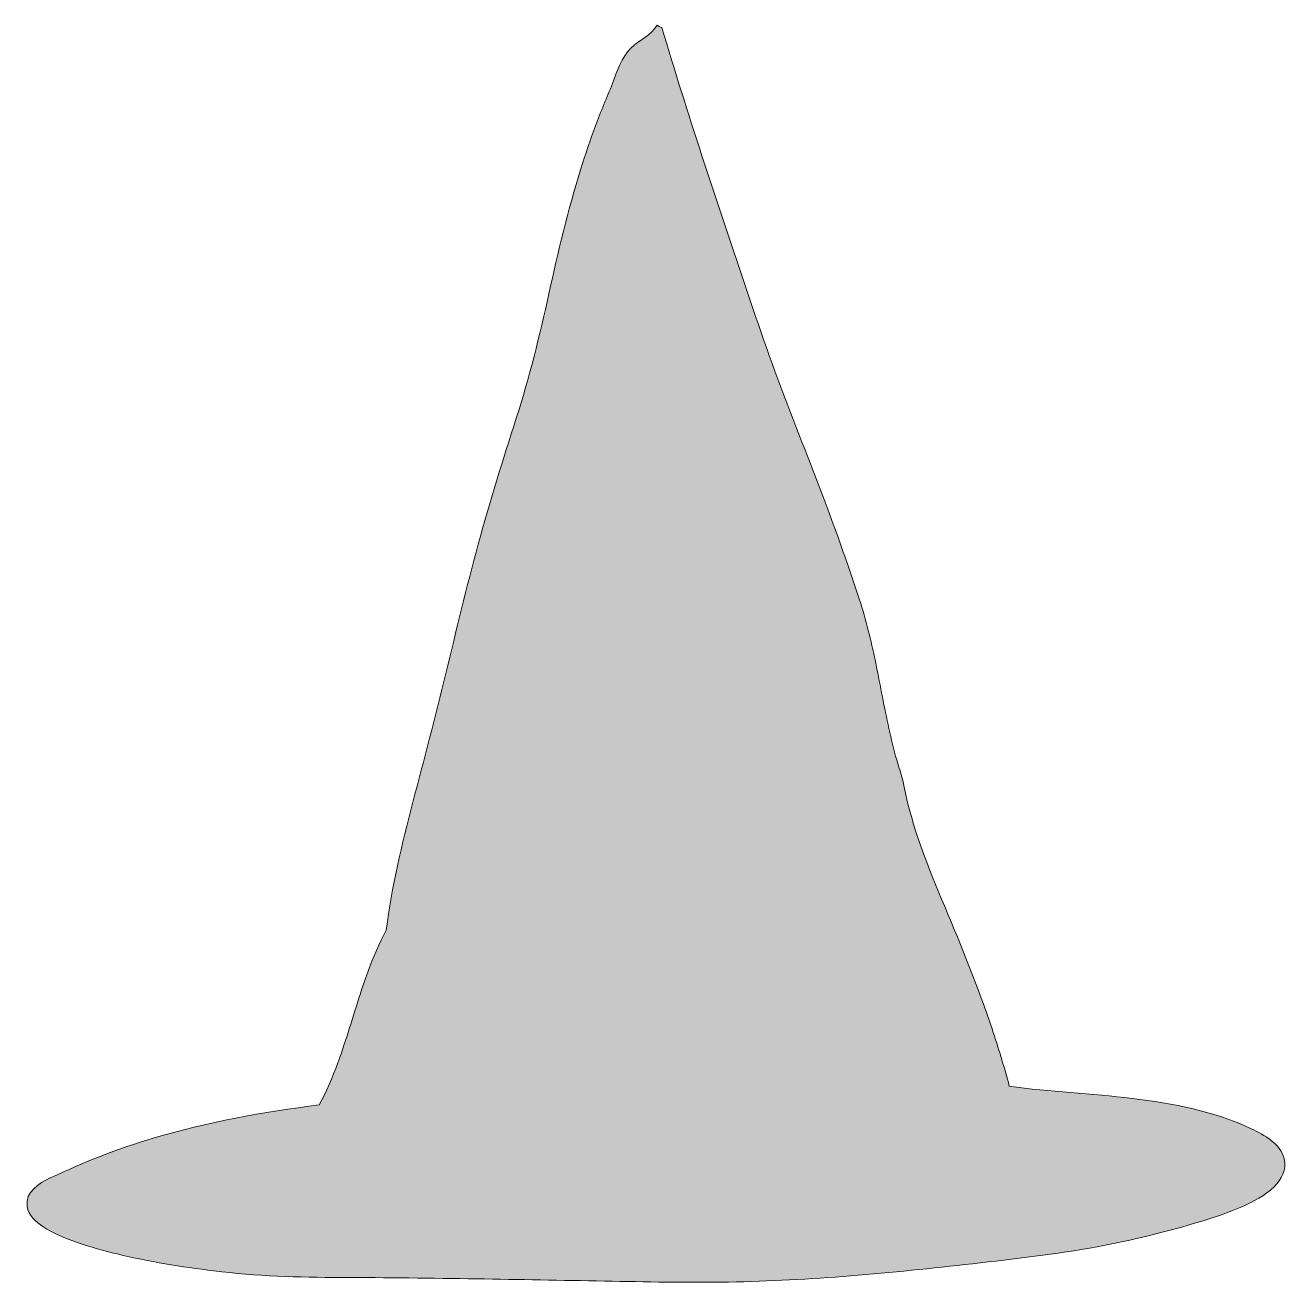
# Model space of a CAD drawing. Header units: inches. Extents: x 0 to 102, y 0 to 102.
import ezdxf

# ---------------------------------------------------------------- set-up
doc = ezdxf.new("R2010")
doc.units = ezdxf.units.IN
doc.header["$MEASUREMENT"] = 0
doc.layers.add('Layer 1', color=7, linetype='Continuous')

msp = doc.modelspace()

# ---------------------------------------------------------------- hatches: boundary and pattern name
at = {"layer": 'Layer 1', "true_color": 0x404041}
h = msp.add_hatch(color=250, dxfattribs=at)
edge = h.paths.add_edge_path()
edge.add_spline(control_points=[(51.29, 101.37), (53.34, 94.42), (55.65, 87.56), (57.96, 80.69), (59.12, 77.24), (60.3, 73.8), (61.62, 70.41), (62.93, 67.03), (64.26, 63.67), (65.49, 60.27), (66.1, 58.57), (66.69, 56.86), (67.25, 55.15), (67.78, 53.52), (68.18, 51.86), (68.53, 50.19), (68.88, 48.48), (69.19, 46.77), (69.56, 45.07), (69.74, 44.21), (69.94, 43.36), (70.17, 42.52), (70.38, 41.72), (70.68, 40.95), (70.83, 40.14), (71.49, 36.75), (72.8, 33.53), (74.13, 30.35), (75.51, 27.09), (76.85, 23.82), (77.96, 20.47), (78.47, 18.94), (78.94, 17.4), (79.35, 15.84), (85.85, 14.95), (92.82, 15.25), (98.89, 12.4), (99.94, 11.91), (101.23, 11.21), (101.54, 9.99), (101.76, 9.11), (101.36, 8.31), (100.73, 7.71), (100, 7), (99.05, 6.51), (98.12, 6.1), (97.05, 5.63), (95.94, 5.26), (94.83, 4.92), (92.07, 4.09), (89.27, 3.39), (86.44, 2.87), (83.11, 2.26), (79.74, 1.89), (76.37, 1.5), (69.82, 0.75), (63.26, 0.13), (56.66, 0.02), (53.32, -0.04), (49.98, 0.04), (46.65, 0.1), (43.21, 0.16), (39.77, 0.23), (36.33, 0.28), (32.68, 0.33), (29.04, 0.38), (25.39, 0.39), (21.94, 0.4), (18.52, 0.5), (15.1, 0.93), (12.48, 1.25), (9.86, 1.67), (7.29, 2.29), (6.2, 2.55), (5.12, 2.85), (4.06, 3.22), (3.11, 3.56), (2.15, 3.94), (1.3, 4.5), (0.74, 4.88), (0.1, 5.4), (0.01, 6.12), (-0.13, 7.31), (0.97, 7.99), (1.89, 8.43), (4.59, 9.7), (7.35, 10.8), (10.21, 11.65), (14.59, 12.94), (19.09, 13.76), (23.61, 14.33), (25.93, 18.55), (26.73, 24.24), (29.03, 28.46), (29.47, 31.95), (30.29, 35.38), (31.17, 38.78), (32.08, 42.24), (33, 45.7), (33.84, 49.19), (34.68, 52.67), (35.52, 56.16), (36.45, 59.63), (37.38, 63.05), (38.45, 66.43), (39.53, 69.81), (40.59, 73.12), (41.42, 76.47), (42.16, 79.86), (42.91, 83.26), (43.7, 86.63), (44.74, 89.95), (45.1, 91.12), (45.5, 92.29), (45.93, 93.44), (46.35, 94.59), (46.85, 95.72), (47.3, 96.86), (47.67, 97.82), (48.03, 98.97), (48.78, 99.71), (49.44, 100.38), (50.43, 100.7), (50.9, 101.56), (51.06, 101.53), (51.09, 101.37), (51.29, 101.37)], knot_values=[0, 0, 0, 0, 1, 1, 1, 2, 2, 2, 3, 3, 3, 4, 4, 4, 5, 5, 5, 6, 6, 6, 7, 7, 7, 8, 8, 8, 9, 9, 9, 10, 10, 10, 11, 11, 11, 12, 12, 12, 13, 13, 13, 14, 14, 14, 15, 15, 15, 16, 16, 16, 17, 17, 17, 18, 18, 18, 19, 19, 19, 20, 20, 20, 21, 21, 21, 22, 22, 22, 23, 23, 23, 24, 24, 24, 25, 25, 25, 26, 26, 26, 27, 27, 27, 28, 28, 28, 29, 29, 29, 30, 30, 30, 31, 31, 31, 32, 32, 32, 33, 33, 33, 34, 34, 34, 35, 35, 35, 36, 36, 36, 37, 37, 37, 38, 38, 38, 39, 39, 39, 40, 40, 40, 41, 41, 41, 42, 42, 42, 42], degree=3, periodic=1)

# ---------------------------------------------------------------- linework, layer by layer
at = {"layer": 'Layer 1', "lineweight": 0}
msp.add_open_spline([(51.29, 101.37), (53.34, 94.42), (55.65, 87.56), (57.96, 80.69), (59.12, 77.24), (60.3, 73.8), (61.62, 70.41), (62.93, 67.03), (64.26, 63.67), (65.49, 60.27), (66.1, 58.57), (66.69, 56.86), (67.25, 55.15), (67.78, 53.52), (68.18, 51.86), (68.53, 50.19), (68.88, 48.48), (69.19, 46.77), (69.56, 45.07), (69.74, 44.21), (69.94, 43.36), (70.17, 42.52), (70.38, 41.72), (70.68, 40.95), (70.83, 40.14), (71.49, 36.75), (72.8, 33.53), (74.13, 30.35), (75.51, 27.09), (76.85, 23.82), (77.96, 20.47), (78.47, 18.94), (78.94, 17.4), (79.35, 15.84), (85.85, 14.95), (92.82, 15.25), (98.89, 12.4), (99.94, 11.91), (101.23, 11.21), (101.54, 9.99), (101.76, 9.11), (101.36, 8.31), (100.73, 7.71), (100, 7), (99.05, 6.51), (98.12, 6.1), (97.05, 5.63), (95.94, 5.26), (94.83, 4.92), (92.07, 4.09), (89.27, 3.39), (86.44, 2.87), (83.11, 2.26), (79.74, 1.89), (76.37, 1.5), (69.82, 0.75), (63.26, 0.13), (56.66, 0.02), (53.32, -0.04), (49.98, 0.04), (46.65, 0.1), (43.21, 0.16), (39.77, 0.23), (36.33, 0.28), (32.68, 0.33), (29.04, 0.38), (25.39, 0.39), (21.94, 0.4), (18.52, 0.5), (15.1, 0.93), (12.48, 1.25), (9.86, 1.67), (7.29, 2.29), (6.2, 2.55), (5.12, 2.85), (4.06, 3.22), (3.11, 3.56), (2.15, 3.94), (1.3, 4.5), (0.74, 4.88), (0.1, 5.4), (0.01, 6.12), (-0.13, 7.31), (0.97, 7.99), (1.89, 8.43), (4.59, 9.7), (7.35, 10.8), (10.21, 11.65), (14.59, 12.94), (19.09, 13.76), (23.61, 14.33), (25.93, 18.55), (26.73, 24.24), (29.03, 28.46), (29.47, 31.95), (30.29, 35.38), (31.17, 38.78), (32.08, 42.24), (33, 45.7), (33.84, 49.19), (34.68, 52.67), (35.52, 56.16), (36.45, 59.63), (37.38, 63.05), (38.45, 66.43), (39.53, 69.81), (40.59, 73.12), (41.42, 76.47), (42.16, 79.86), (42.91, 83.26), (43.7, 86.63), (44.74, 89.95), (45.1, 91.12), (45.5, 92.29), (45.93, 93.44), (46.35, 94.59), (46.85, 95.72), (47.3, 96.86), (47.67, 97.82), (48.03, 98.97), (48.78, 99.71), (49.44, 100.38), (50.43, 100.7), (50.9, 101.56), (51.06, 101.53), (51.09, 101.37), (51.29, 101.37)], degree=3, knots=[0, 0, 0, 0, 1, 1, 1, 2, 2, 2, 3, 3, 3, 4, 4, 4, 5, 5, 5, 6, 6, 6, 7, 7, 7, 8, 8, 8, 9, 9, 9, 10, 10, 10, 11, 11, 11, 12, 12, 12, 13, 13, 13, 14, 14, 14, 15, 15, 15, 16, 16, 16, 17, 17, 17, 18, 18, 18, 19, 19, 19, 20, 20, 20, 21, 21, 21, 22, 22, 22, 23, 23, 23, 24, 24, 24, 25, 25, 25, 26, 26, 26, 27, 27, 27, 28, 28, 28, 29, 29, 29, 30, 30, 30, 31, 31, 31, 32, 32, 32, 33, 33, 33, 34, 34, 34, 35, 35, 35, 36, 36, 36, 37, 37, 37, 38, 38, 38, 39, 39, 39, 40, 40, 40, 41, 41, 41, 42, 42, 42, 42], dxfattribs=at)

doc.saveas('drawing.dxf')
